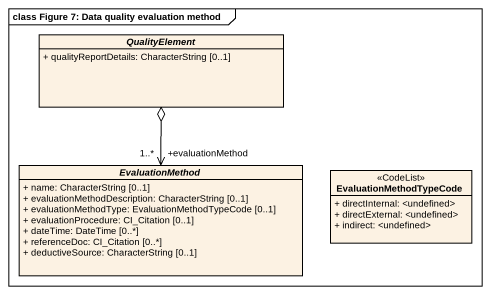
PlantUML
@startuml
mainframe class Figure 7: Data quality evaluation method
hide circle
hide empty members
skinparam classAttributeIconSize 0
abstract class QualityElement {
  + qualityReportDetails: CharacterString [0..1]
}
abstract class EvaluationMethod {
  + name: CharacterString [0..1]
  + evaluationMethodDescription: CharacterString [0..1]
  + evaluationMethodType: EvaluationMethodTypeCode [0..1]
  + evaluationProcedure: CI_Citation [0..1]
  + dateTime: DateTime [0..*]
  + referenceDoc: CI_Citation [0..*]
  + deductiveSource: CharacterString [0..1]
}
class EvaluationMethodTypeCode <<CodeList>> {
  + directInternal: <undefined>
  + directExternal: <undefined>
  + indirect: <undefined>
}
EvaluationMethod "+evaluationMethod\n1..*" <-up-o QualityElement
@enduml
